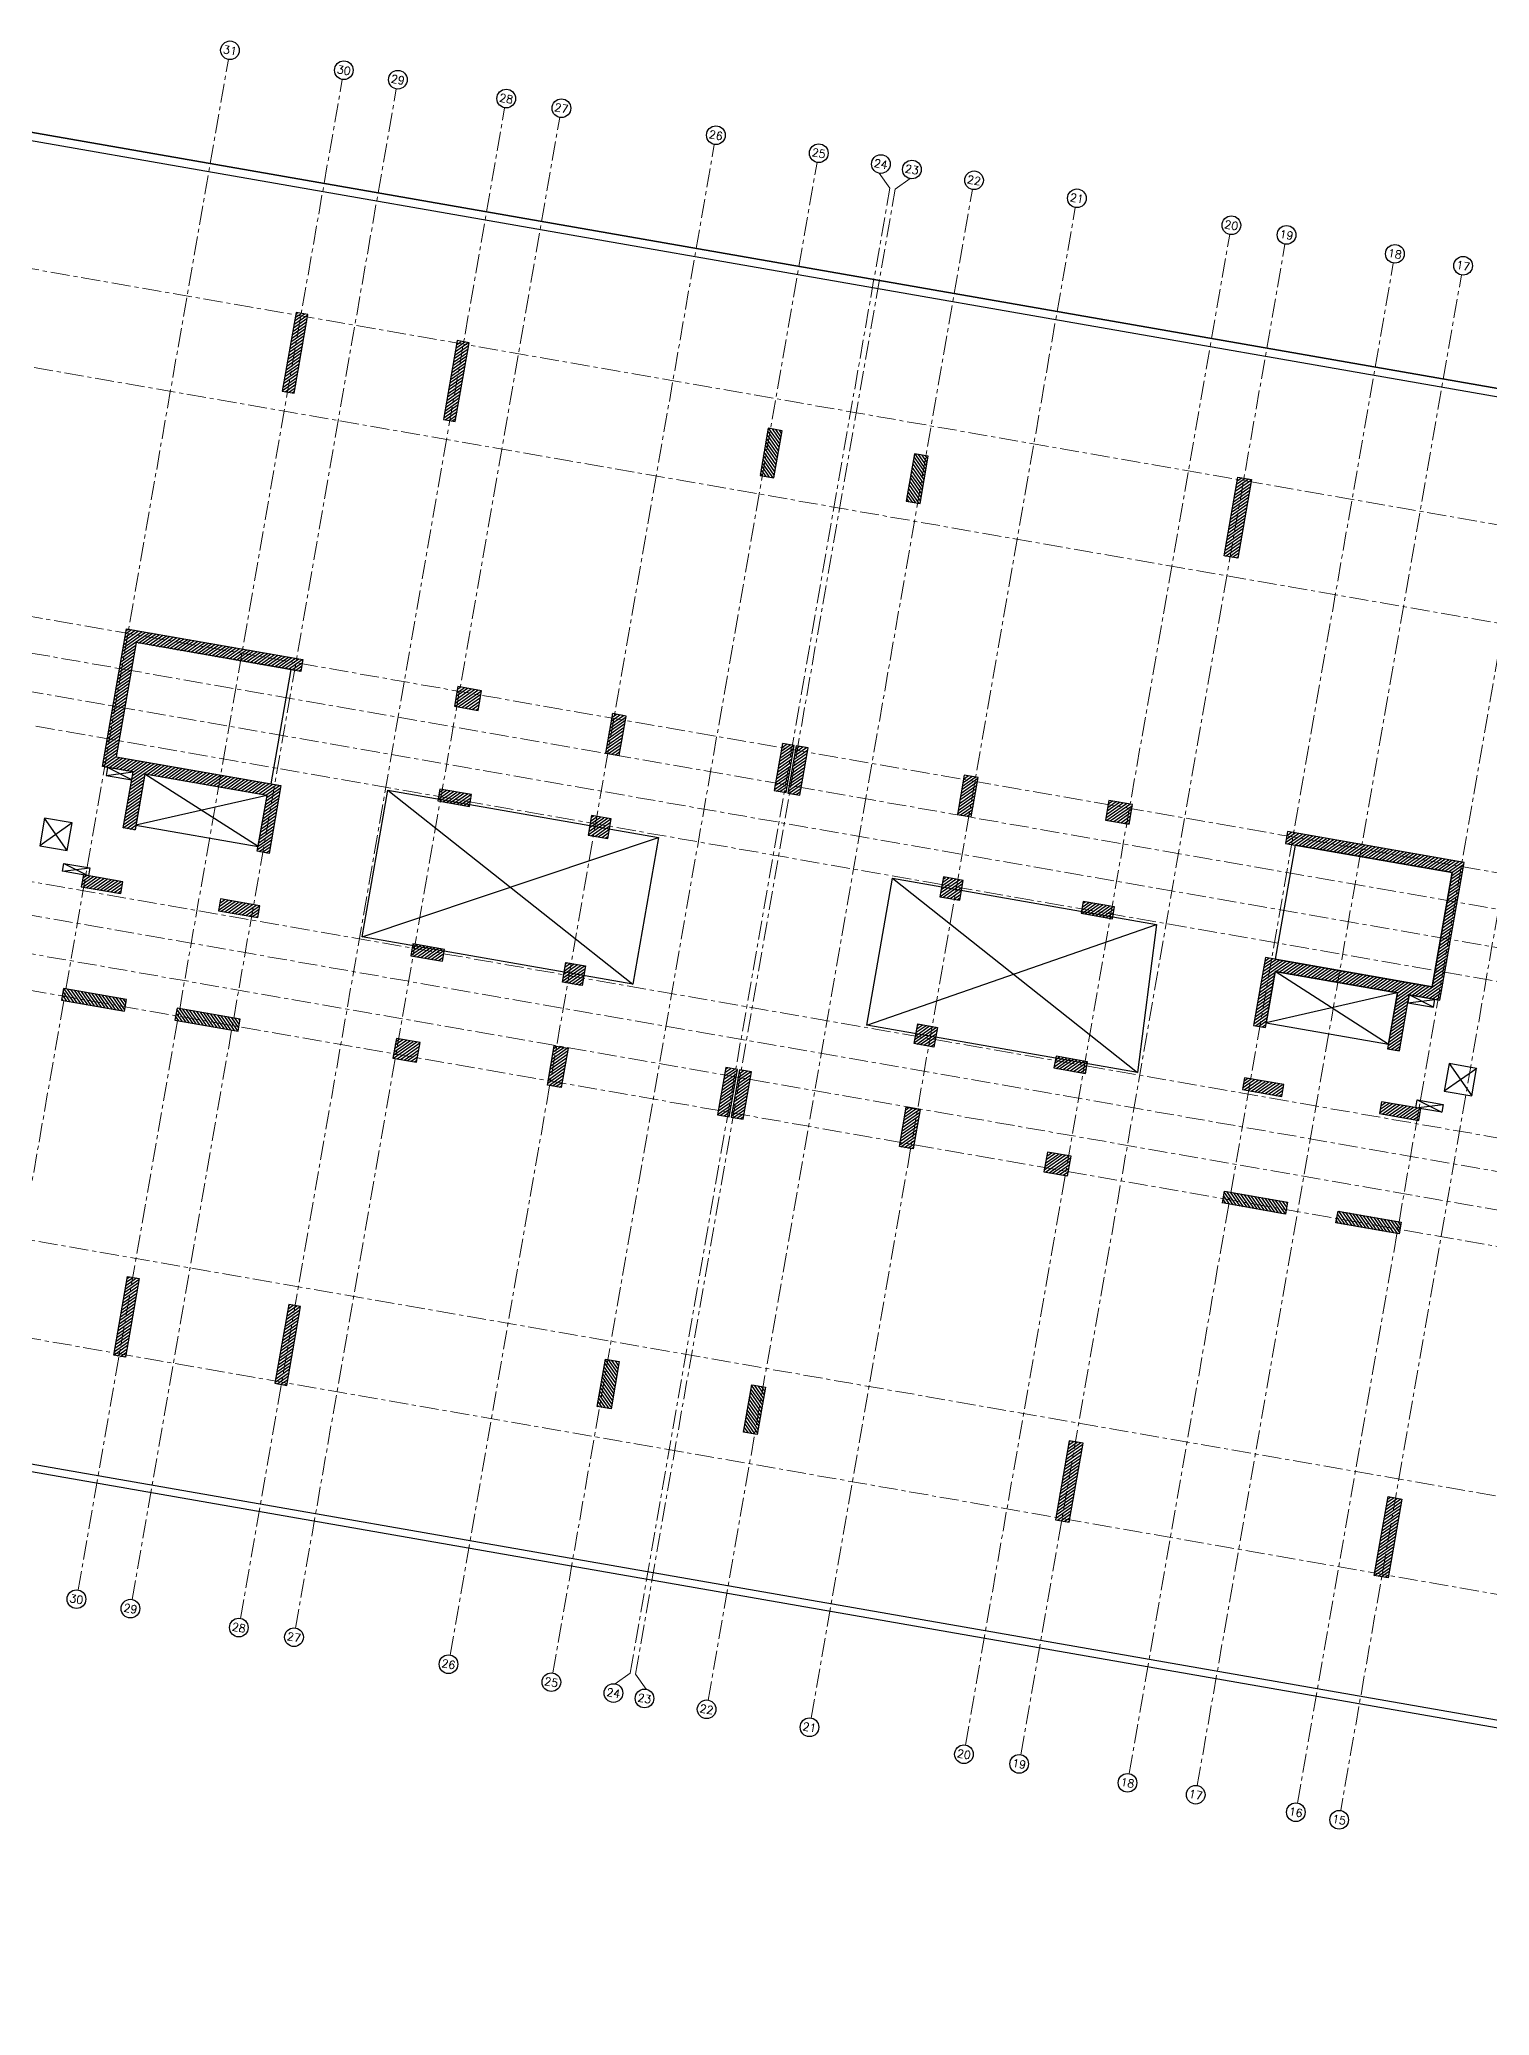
# Model space of a CAD drawing. Header units: metres. Extents: x -9 to 189, y -34 to 47.
# Drawn here: x 65.49 to 101.73, y -28.41 to 21 of the extents above; entities that cross this region are included whole.
import ezdxf
from ezdxf.enums import TextEntityAlignment as Align

# ---------------------------------------------------------------- set-up
doc = ezdxf.new("R2010")
doc.units = ezdxf.units.M
doc.header["$MEASUREMENT"] = 0
doc.linetypes.add('CENTER2', pattern=[28.575, 19.05, -3.175, 3.175, -3.175])
for name, color, linetype in [('Column', 4, 'Continuous'), ('Opening', 1, 'Continuous'), ('S-COLS-GRID', 1, 'CENTER2'), ('S-COLS-HATH', 8, 'Continuous'), ('S-GRID-CIRC', 3, 'Continuous'), ('S-GRID-CIRC-TEXT', 3, 'Continuous'), ('S-OPIN-VOID', 2, 'CENTER2'), ('ShearWall', 6, 'Continuous'), ('Slab', 5, 'Continuous'), ('Wall', 10, 'Continuous')]:
    doc.layers.add(name, color=color, linetype=linetype)
doc.styles.add('S-ROMANS', font='romans.shx', dxfattribs={"width": 0.75})
pattern_1 = [(35.085013, (-258.270723, 171.38424), (-0.035924452, 0.051143756), [])]
pattern_2 = [(35.085013, (-267.067346, 172.92187), (-0.035924452, 0.051143756), [])]
pattern_3 = [(35.085013, (901.31732, -451.085314), (-0.035924452, 0.0511437558), [])]
pattern_4 = [(35.085013, (-230.76746, 166.57674), (-0.035924452, 0.051143756), [])]
pattern_5 = [(35.085013, (-98.69116, 148.91303), (-0.035924452, 0.051143756), [])]

# ---------------------------------------------------------------- blocks, each defined once
blk = doc.blocks.new('S-GRID-CIRC')
at = {"layer": 'S-GRID-CIRC'}
blk.add_circle((0, 0), 0.35, dxfattribs=at)
at = {"layer": 'S-GRID-CIRC-TEXT', "color": 3, "style": 'S-ROMANS', "flags": 8}
blk.add_attdef('GRID-CIRC', text='', height=0.3, dxfattribs=at).set_placement((0, 0), align=Align.MIDDLE)

msp = doc.modelspace()

# ---------------------------------------------------------------- hatches: boundary and pattern name
at = {"layer": 'S-COLS-HATH', "ltscale": 20}
h = msp.add_hatch(dxfattribs=at)
h.set_pattern_fill('ANSI31', color=256, scale=0.5, angle=-9.915, style=0)
h.set_pattern_definition(pattern_3)
h.paths.add_polyline_path([(72.195, 14.123), (71.899, 14.175), (71.555, 12.204), (71.85, 12.153)])
h = msp.add_hatch(dxfattribs=at)
h.set_pattern_fill('ANSI31', color=256, scale=0.5, angle=-9.915, style=0)
h.set_pattern_definition(pattern_3)
h.paths.add_polyline_path([(76.224, 13.419), (75.928, 13.47), (75.584, 11.5), (75.879, 11.448)])
h = msp.add_hatch(dxfattribs=at)
h.set_pattern_fill('ANSI31', color=256, scale=0.5, angle=80.085, style=0)
h.set_pattern_definition([(125.085013, (181.10068, 340.089375), (-0.051143756, -0.035924452), [])])
h.paths.add_polyline_path([(83.84, 10.037), (84.047, 11.219), (83.702, 11.279), (83.495, 10.097)])
h = msp.add_hatch(dxfattribs=at)
h.set_pattern_fill('ANSI31', color=256, scale=0.5, angle=80.085, style=0)
h.set_pattern_definition([(125.085013, (184.75527, 339.45056), (-0.051143756, -0.035924452), [])])
h.paths.add_polyline_path([(87.495, 9.398), (87.701, 10.58), (87.357, 10.64), (87.15, 9.458)])
h = msp.add_hatch(dxfattribs=at)
h.set_pattern_fill('ANSI31', color=256, scale=0.5, angle=-9.915, style=0)
h.set_pattern_definition(pattern_3)
h.paths.add_polyline_path([(95.437, 10.06), (95.782, 10), (95.438, 8.03), (95.093, 8.09)])
h = msp.add_hatch(dxfattribs=at)
h.set_pattern_fill('ANSI31', color=256, scale=0.5, angle=-9.915, style=0)
h.set_pattern_definition(pattern_5)
h.paths.add_polyline_path([(71.225, 0.648), (70.93, 0.7), (71.174, 2.099), (68.12, 2.633), (67.876, 1.234), (67.58, 1.286), (67.825, 2.684), (67.057, 2.819), (67.659, 6.266), (72.072, 5.495), (72.021, 5.199), (67.904, 5.919), (67.404, 3.063), (71.521, 2.343)])
h = msp.add_hatch(dxfattribs=at)
h.set_pattern_fill('ANSI31', color=256, scale=0.5, angle=-9.915, style=0)
h.set_pattern_definition([(35.085013, (-102.359574, 246.20588), (-0.035924452, 0.051143756), [])])
h.paths.add_polyline_path([(75.858, 4.326), (76.449, 4.222), (76.535, 4.715), (75.944, 4.818)])
h = msp.add_hatch(dxfattribs=at)
h.set_pattern_fill('ANSI31', color=256, scale=0.5, angle=-9.915, style=0)
h.set_pattern_definition(pattern_2)
h.paths.add_polyline_path([(80.15, 4.083), (79.805, 4.143), (79.633, 3.158), (79.978, 3.098)])
h = msp.add_hatch(dxfattribs=at)
h.set_pattern_fill('ANSI31', color=256, scale=0.5, angle=-9.915, style=0)
h.set_pattern_definition([(35.085013, (-100.90901, 245.64778), (-0.035924452, 0.051143756), [])])
h.paths.add_polyline_path([(84.145, 2.167), (84.351, 3.349), (84.056, 3.4), (83.849, 2.218)])
h = msp.add_hatch(dxfattribs=at)
h.set_pattern_fill('ANSI31', color=256, scale=0.5, angle=-9.915, style=0)
h.set_pattern_definition([(35.085013, (-100.93856, 245.652944), (-0.035924452, 0.051143756), [])])
h.paths.add_polyline_path([(84.489, 2.106), (84.696, 3.288), (84.4, 3.34), (84.194, 2.158)])
h = msp.add_hatch(dxfattribs=at)
h.set_pattern_fill('ANSI31', color=256, scale=0.5, angle=-9.915, style=0)
h.set_pattern_definition(pattern_1)
h.paths.add_polyline_path([(88.946, 2.546), (88.602, 2.606), (88.43, 1.621), (88.774, 1.56)])
h = msp.add_hatch(dxfattribs=at)
h.set_pattern_fill('ANSI31', color=256, scale=0.5, angle=-9.915, style=0)
h.set_pattern_definition([(35.085013, (-99.382185, 245.584), (-0.035924452, 0.051143756), [])])
h.paths.add_polyline_path([(75.444, 1.962), (76.232, 1.824), (76.284, 2.119), (75.496, 2.257)])
h = msp.add_hatch(dxfattribs=at)
h.set_pattern_fill('ANSI31', color=256, scale=0.5, angle=-9.915, style=0)
h.set_pattern_definition(pattern_2)
h.paths.add_polyline_path([(79.776, 1.509), (79.284, 1.595), (79.197, 1.103), (79.69, 1.017)])
h = msp.add_hatch(dxfattribs=at)
h.set_pattern_fill('ANSI31', color=256, scale=0.5, angle=-9.915, style=0)
h.set_pattern_definition([(35.085013, (-99.38468, 245.68588), (-0.035924452, 0.051143756), [])])
h.paths.add_polyline_path([(92.131, 1.481), (92.722, 1.378), (92.808, 1.87), (92.217, 1.974)])
h = msp.add_hatch(dxfattribs=at)
h.set_pattern_fill('ANSI31', color=256, scale=0.5, angle=-9.915, style=0)
h.set_pattern_definition(pattern_5)
h.paths.add_polyline_path([(95.832, -3.653), (96.128, -3.704), (96.372, -2.306), (99.426, -2.839), (99.181, -4.238), (99.477, -4.29), (99.721, -2.891), (100.49, -3.025), (101.092, 0.422), (96.679, 1.194), (96.628, 0.898), (100.794, 0.17), (100.295, -2.687), (96.128, -1.958)])
h = msp.add_hatch(dxfattribs=at)
h.set_pattern_fill('ANSI31', color=256, scale=0.5, angle=-9.915, style=0)
h.set_pattern_definition(pattern_4)
h.paths.add_polyline_path([(67.568, -0.062), (67.516, -0.358), (66.531, -0.186), (66.583, 0.11)])
h = msp.add_hatch(dxfattribs=at)
h.set_pattern_fill('ANSI31', color=256, scale=0.5, angle=-9.915, style=0)
h.set_pattern_definition(pattern_1)
h.paths.add_polyline_path([(88.573, -0.029), (88.08, 0.058), (87.994, -0.435), (88.487, -0.521)])
h = msp.add_hatch(dxfattribs=at)
h.set_pattern_fill('ANSI31', color=256, scale=0.5, angle=-9.915, style=0)
h.set_pattern_definition([(35.085013, (-152.67716, 255.28552), (-0.035924452, 0.051143756), [])])
h.paths.add_polyline_path([(69.959, -0.785), (70.944, -0.957), (70.996, -0.662), (70.011, -0.489)])
h = msp.add_hatch(dxfattribs=at)
h.set_pattern_fill('ANSI31', color=256, scale=0.5, angle=-9.915, style=0)
h.set_pattern_definition([(35.085013, (-102.398265, 246.111205), (-0.035924452, 0.051143756), [])])
h.paths.add_polyline_path([(91.519, -0.848), (92.307, -0.986), (92.358, -0.69), (91.57, -0.553)])
h = msp.add_hatch(dxfattribs=at)
h.set_pattern_fill('ANSI31', color=256, scale=0.5, angle=-9.915, style=0)
h.set_pattern_definition([(35.085013, (-99.36498, 245.682426), (-0.035924452, 0.051143756), [])])
h.paths.add_polyline_path([(74.768, -1.91), (75.556, -2.047), (75.607, -1.752), (74.819, -1.614)])
h = msp.add_hatch(dxfattribs=at)
h.set_pattern_fill('ANSI31', color=256, scale=0.5, angle=-9.915, style=0)
h.set_pattern_definition(pattern_2)
h.paths.add_polyline_path([(79.048, -2.658), (78.555, -2.572), (78.641, -2.079), (79.134, -2.165)])
h = msp.add_hatch(dxfattribs=at)
h.set_pattern_fill('ANSI31', color=256, scale=0.5, angle=80.085, style=0)
h.set_pattern_definition([(125.085013, (-216.614724, 164.559666), (-0.051143756, -0.035924452), [])])
h.paths.add_polyline_path([(66.087, -2.727), (66.036, -3.023), (67.612, -3.298), (67.663, -3.003), (66.087, -2.727), (66.087, -2.727)])
h = msp.add_hatch(dxfattribs=at)
h.set_pattern_fill('ANSI31', color=256, scale=0.5, angle=80.085, style=0)
h.set_pattern_definition([(125.085013, (-235.70387, 66.380186), (-0.051143756, -0.035924452), [])])
h.paths.add_polyline_path([(70.5, -3.499), (70.449, -3.794), (68.872, -3.519), (68.924, -3.223)])
h = msp.add_hatch(dxfattribs=at)
h.set_pattern_fill('ANSI31', color=256, scale=0.5, angle=-9.915, style=0)
h.set_pattern_definition(pattern_1)
h.paths.add_polyline_path([(87.844, -4.195), (87.352, -4.109), (87.438, -3.617), (87.93, -3.703)])
h = msp.add_hatch(dxfattribs=at)
h.set_pattern_fill('ANSI31', color=256, scale=0.5, angle=-9.915, style=0)
h.set_pattern_definition([(35.085013, (-102.37679, 246.107376), (-0.035924452, 0.051143756), [])])
h.paths.add_polyline_path([(74.32, -4.471), (74.911, -4.574), (74.997, -4.082), (74.406, -3.978)])
h = msp.add_hatch(dxfattribs=at)
h.set_pattern_fill('ANSI31', color=256, scale=0.5, angle=-9.915, style=0)
h.set_pattern_definition(pattern_2)
h.paths.add_polyline_path([(78.526, -5.206), (78.181, -5.146), (78.354, -4.161), (78.698, -4.221)])
h = msp.add_hatch(dxfattribs=at)
h.set_pattern_fill('ANSI31', color=256, scale=0.5, angle=-9.915, style=0)
h.set_pattern_definition([(35.085013, (-102.38106, 246.20963), (-0.035924452, 0.051143756), [])])
h.paths.add_polyline_path([(90.842, -4.719), (91.63, -4.857), (91.682, -4.562), (90.894, -4.424)])
h = msp.add_hatch(dxfattribs=at)
h.set_pattern_fill('ANSI31', color=256, scale=0.5, angle=-9.915, style=0)
h.set_pattern_definition([(35.085013, (-100.82292, 246.1403), (-0.035924452, 0.051143756), [])])
h.paths.add_polyline_path([(82.727, -5.94), (82.934, -4.758), (82.639, -4.707), (82.432, -5.889)])
h = msp.add_hatch(dxfattribs=at)
h.set_pattern_fill('ANSI31', color=256, scale=0.5, angle=-9.915, style=0)
h.set_pattern_definition([(35.085013, (-100.852467, 246.145467), (-0.035924452, 0.051143756), [])])
h.paths.add_polyline_path([(83.072, -6.001), (83.279, -4.819), (82.983, -4.767), (82.777, -5.949)])
h = msp.add_hatch(dxfattribs=at)
h.set_pattern_fill('ANSI31', color=256, scale=0.5, angle=-9.915, style=0)
h.set_pattern_definition([(35.085013, (-127.28221, 250.846543), (-0.035924452, 0.051143756), [])])
h.paths.add_polyline_path([(95.551, -5.258), (96.536, -5.431), (96.588, -5.135), (95.603, -4.963)])
h = msp.add_hatch(dxfattribs=at)
h.set_pattern_fill('ANSI31', color=256, scale=0.5, angle=-9.915, style=0)
h.set_pattern_definition(pattern_1)
h.paths.add_polyline_path([(87.323, -6.744), (86.978, -6.683), (87.15, -5.698), (87.495, -5.759)])
h = msp.add_hatch(dxfattribs=at)
h.set_pattern_fill('ANSI31', color=256, scale=0.5, angle=-9.915, style=0)
h.set_pattern_definition(pattern_4)
h.paths.add_polyline_path([(100.016, -5.734), (99.964, -6.03), (98.979, -5.858), (99.031, -5.562)])
h = msp.add_hatch(dxfattribs=at)
h.set_pattern_fill('ANSI31', color=256, scale=0.5, angle=-9.915, style=0)
h.set_pattern_definition([(35.085013, (-99.4019, 245.58737), (-0.035924452, 0.051143756), [])])
h.paths.add_polyline_path([(90.593, -7.315), (91.184, -7.419), (91.27, -6.926), (90.679, -6.823)])
h = msp.add_hatch(dxfattribs=at)
h.set_pattern_fill('ANSI31', color=256, scale=0.5, angle=80.085, style=0)
h.set_pattern_definition([(125.085013, (-236.079345, 66.44582), (-0.051143756, -0.035924452), [])])
h.paths.add_polyline_path([(95.107, -7.8), (95.056, -8.095), (96.632, -8.371), (96.683, -8.075)])
h = msp.add_hatch(dxfattribs=at)
h.set_pattern_fill('ANSI31', color=256, scale=0.5, angle=80.085, style=0)
h.set_pattern_definition([(125.085013, (-216.61472, 164.559666), (-0.051143756, -0.035924452), [])])
h.paths.add_polyline_path([(99.52, -8.571), (99.469, -8.867), (97.892, -8.591), (97.944, -8.296), (99.52, -8.571), (99.52, -8.571)])
h = msp.add_hatch(dxfattribs=at)
h.set_pattern_fill('ANSI31', color=256, scale=0.5, angle=-9.915, style=0)
h.set_pattern_definition(pattern_3)
h.paths.add_polyline_path([(67.637, -11.952), (67.341, -11.9), (67.686, -9.93), (67.981, -9.982)])
h = msp.add_hatch(dxfattribs=at)
h.set_pattern_fill('ANSI31', color=256, scale=0.5, angle=-9.915, style=0)
h.set_pattern_definition(pattern_3)
h.paths.add_polyline_path([(72.01, -10.686), (71.715, -10.634), (71.37, -12.604), (71.666, -12.656)])
h = msp.add_hatch(dxfattribs=at)
h.set_pattern_fill('ANSI31', color=256, scale=0.5, angle=80.085, style=0)
h.set_pattern_definition([(125.085013, (180.92219, 339.068416), (-0.051143756, -0.035924452), [])])
h.paths.add_polyline_path([(79.977, -12.062), (79.771, -13.244), (79.426, -13.184), (79.633, -12.002)])
h = msp.add_hatch(dxfattribs=at)
h.set_pattern_fill('ANSI31', color=256, scale=0.5, angle=80.085, style=0)
h.set_pattern_definition([(125.085013, (184.57678, 338.429603), (-0.051143756, -0.035924452), [])])
h.paths.add_polyline_path([(83.632, -12.701), (83.425, -13.883), (83.08, -13.823), (83.287, -12.641)])
h = msp.add_hatch(dxfattribs=at)
h.set_pattern_fill('ANSI31', color=256, scale=0.5, angle=-9.915, style=0)
h.set_pattern_definition(pattern_3)
h.paths.add_polyline_path([(90.88, -16.015), (91.224, -16.075), (91.569, -14.105), (91.224, -14.044)])
h = msp.add_hatch(dxfattribs=at)
h.set_pattern_fill('ANSI31', color=256, scale=0.5, angle=-9.915, style=0)
h.set_pattern_definition(pattern_3)
h.paths.add_polyline_path([(99.193, -17.468), (98.849, -17.408), (99.193, -15.437), (99.538, -15.498)])

# ---------------------------------------------------------------- linework, layer by layer
at = {"layer": 'Column', "linetype": 'Continuous'}
for points in [[(83.84, 10.037), (84.047, 11.219), (83.702, 11.279), (83.495, 10.097)], [(87.495, 9.398), (87.701, 10.58), (87.357, 10.64), (87.15, 9.458)], [(75.858, 4.326), (76.449, 4.222), (76.535, 4.715), (75.944, 4.818)], [(80.15, 4.083), (79.805, 4.143), (79.633, 3.158), (79.978, 3.098)], [(84.145, 2.167), (84.351, 3.349), (84.056, 3.4), (83.849, 2.218)], [(84.489, 2.106), (84.696, 3.288), (84.4, 3.34), (84.194, 2.158)], [(88.946, 2.546), (88.602, 2.606), (88.43, 1.621), (88.774, 1.56)], [(75.444, 1.962), (76.232, 1.824), (76.284, 2.119), (75.496, 2.257)], [(79.776, 1.509), (79.284, 1.595), (79.197, 1.103), (79.69, 1.017)], [(92.131, 1.481), (92.722, 1.378), (92.808, 1.87), (92.217, 1.974)], [(66.583, 0.11), (66.531, -0.186), (67.516, -0.358), (67.568, -0.062)], [(88.573, -0.029), (88.08, 0.058), (87.994, -0.435), (88.487, -0.521)], [(69.959, -0.785), (70.944, -0.957), (70.996, -0.662), (70.011, -0.489)], [(91.519, -0.848), (92.307, -0.986), (92.358, -0.69), (91.57, -0.553)], [(74.768, -1.91), (75.556, -2.047), (75.607, -1.752), (74.819, -1.614)], [(79.048, -2.658), (78.555, -2.572), (78.641, -2.079), (79.134, -2.165)], [(87.844, -4.195), (87.352, -4.109), (87.438, -3.617), (87.93, -3.703)], [(74.32, -4.471), (74.911, -4.574), (74.997, -4.082), (74.406, -3.978)], [(78.526, -5.206), (78.181, -5.146), (78.354, -4.161), (78.698, -4.221)], [(90.842, -4.719), (91.63, -4.857), (91.682, -4.562), (90.894, -4.424)], [(82.727, -5.94), (82.934, -4.758), (82.639, -4.707), (82.432, -5.889)], [(83.072, -6.001), (83.279, -4.819), (82.983, -4.767), (82.777, -5.949)], [(95.551, -5.258), (96.536, -5.431), (96.588, -5.135), (95.603, -4.963)], [(87.323, -6.744), (86.978, -6.683), (87.15, -5.698), (87.495, -5.759)], [(99.031, -5.562), (98.979, -5.858), (99.964, -6.03), (100.016, -5.734)], [(90.593, -7.315), (91.184, -7.419), (91.27, -6.926), (90.679, -6.823)], [(79.977, -12.062), (79.771, -13.244), (79.426, -13.184), (79.633, -12.002)], [(83.632, -12.701), (83.425, -13.883), (83.08, -13.823), (83.287, -12.641)]]:
    msp.add_lwpolyline(points, close=True, dxfattribs=at)
at = {"layer": 'Opening'}
for points in [[(71.273, 2.386), (71.773, 5.246), (67.904, 5.919), (67.404, 3.063)], [(67.15, 2.599), (67.79, 2.487), (67.825, 2.684), (67.185, 2.796)], [(67.897, 1.352), (70.95, 0.818), (71.174, 2.099), (68.12, 2.633)], [(74.19, 2.232), (80.958, 1.049), (80.315, -2.626), (73.548, -1.443)], [(65.49, 0.839), (66.18, 0.718), (66.301, 1.408), (65.611, 1.528)], [(96.872, 0.856), (96.373, -2.001), (100.295, -2.687), (100.794, 0.17)], [(66.095, 0.398), (66.746, 0.284), (66.711, 0.087), (66.061, 0.201)], [(86.809, 0.026), (93.409, -1.128), (92.934, -4.831), (86.167, -3.648)], [(96.148, -3.586), (99.202, -4.12), (99.426, -2.839), (96.372, -2.306)], [(99.721, -2.891), (99.687, -3.088), (100.327, -3.2), (100.362, -3.003)], [(100.598, -5.298), (101.288, -5.419), (101.408, -4.731), (100.718, -4.61)], [(99.923, -5.515), (100.573, -5.629), (100.538, -5.826), (99.888, -5.712)]]:
    msp.add_lwpolyline(points, close=True, dxfattribs=at)
at = {"layer": 'S-COLS-GRID', "lineweight": 0, "ltscale": 0.025}
for p, q in [((151.876, 0.134), (35.809, 20.422)), ((63.603, -17.276), (70.206, 20.501)), ((66.45, -17.773), (73.053, 20.003)), ((67.8, -18.009), (74.403, 19.767)), ((70.508, -18.483), (77.112, 19.294)), ((71.888, -18.724), (78.491, 19.053)), ((75.749, -19.399), (82.352, 18.378)), ((151.46, -2.25), (35.392, 18.038)), ((78.32, -19.848), (84.923, 17.928)), ((86.739, 17.281), (86.475, 17.657)), ((86.877, 17.259), (87.251, 17.522)), ((80.248, -19.856), (86.739, 17.281)), ((80.385, -19.881), (86.877, 17.259)), ((82.201, -20.527), (88.804, 17.25)), ((84.772, -20.976), (91.375, 16.801)), ((88.634, -21.651), (95.237, 16.126)), ((90.013, -21.892), (96.616, 15.885)), ((92.722, -22.366), (99.325, 15.411)), ((94.426, -22.664), (101.029, 15.113)), ((96.928, -23.101), (103.531, 14.676)), ((104.615, 14.486), (98.011, -23.29)), ((149.669, -8.18), (34.314, 11.983)), ((149.853, -9.126), (34.172, 11.095)), ((149.69, -10.062), (34.003, 10.16)), ((149.207, -10.82), (33.862, 9.342)), ((148.698, -14.64), (33.183, 5.552)), ((148.895, -15.517), (33.066, 4.73)), ((148.731, -16.452), (32.886, 3.797)), ((148.237, -17.28), (32.733, 2.91)), ((147.756, -23.439), (31.689, -3.151)), ((147.339, -25.823), (31.272, -5.534)), ((80.248, -19.856), (79.872, -20.12)), ((80.385, -19.88), (80.649, -20.255))]:
    msp.add_line(p, q, dxfattribs=at)
at = {"layer": 'S-OPIN-VOID'}
for p, q in [((67.15, 2.599), (67.825, 2.684)), ((67.79, 2.487), (67.185, 2.796)), ((70.948, 0.819), (68.118, 2.633)), ((71.172, 2.099), (67.895, 1.352)), ((74.19, 2.232), (80.315, -2.626)), ((66.18, 0.718), (65.611, 1.528)), ((66.301, 1.408), (65.49, 0.839)), ((73.548, -1.443), (80.958, 1.049)), ((66.061, 0.201), (66.746, 0.284)), ((66.095, 0.398), (66.711, 0.087)), ((86.809, 0.026), (92.934, -4.831)), ((86.167, -3.648), (93.409, -1.128)), ((99.198, -4.119), (96.369, -2.305)), ((99.422, -2.839), (96.145, -3.586)), ((100.327, -3.2), (99.721, -2.891)), ((99.687, -3.088), (100.362, -3.003)), ((101.41, -4.729), (100.598, -5.298)), ((100.719, -4.608), (101.288, -5.419)), ((99.888, -5.712), (100.573, -5.629)), ((99.923, -5.515), (100.538, -5.826))]:
    msp.add_line(p, q, dxfattribs=at)
at = {"layer": 'ShearWall'}
for points in [[(72.195, 14.123), (71.899, 14.175), (71.555, 12.204), (71.85, 12.153)], [(76.224, 13.419), (75.928, 13.47), (75.584, 11.5), (75.879, 11.448)], [(95.437, 10.06), (95.782, 10), (95.438, 8.03), (95.093, 8.09)], [(66.087, -2.727), (66.036, -3.023), (67.612, -3.298), (67.663, -3.003), (66.087, -2.727), (66.087, -2.727)], [(68.924, -3.223), (68.872, -3.519), (70.449, -3.794), (70.5, -3.499)], [(96.683, -8.075), (96.632, -8.371), (95.056, -8.095), (95.107, -7.8)], [(99.52, -8.571), (99.469, -8.867), (97.892, -8.591), (97.944, -8.296), (99.52, -8.571), (99.52, -8.571)], [(67.637, -11.952), (67.341, -11.9), (67.686, -9.93), (67.981, -9.982)], [(72.01, -10.686), (71.715, -10.634), (71.37, -12.604), (71.666, -12.656)], [(90.88, -16.015), (91.224, -16.075), (91.569, -14.105), (91.224, -14.044)], [(99.193, -17.468), (98.849, -17.408), (99.193, -15.437), (99.538, -15.498)]]:
    msp.add_lwpolyline(points, close=True, dxfattribs=at)
for points in [[(71.225, 0.648), (70.93, 0.7), (71.174, 2.099), (68.12, 2.633), (67.876, 1.234), (67.58, 1.286), (67.825, 2.684), (67.057, 2.819), (67.659, 6.266), (72.072, 5.495), (72.021, 5.199), (67.904, 5.919), (67.404, 3.063), (71.521, 2.343), (71.225, 0.648)], [(95.832, -3.653), (96.128, -3.704), (96.372, -2.306), (99.426, -2.839), (99.181, -4.238), (99.477, -4.29), (99.721, -2.891), (100.49, -3.025), (101.092, 0.422), (96.679, 1.194), (96.628, 0.898), (100.794, 0.17), (100.295, -2.687), (96.128, -1.958), (95.832, -3.653)]]:
    msp.add_lwpolyline(points, dxfattribs=at)
at = {"layer": 'Slab'}
msp.add_lwpolyline([(51.087, -12.348), (51.56, -9.639), (51.462, -9.622), (51.983, -6.641), (52.584, -6.746), (53.268, -2.831), (52.667, -2.726), (54.983, 10.523), (55.584, 10.418), (56.268, 14.332), (55.667, 14.437), (56.188, 17.418), (56.287, 17.401), (56.77, 20.166), (148.718, 4.093), (143.973, -23.052), (143.036, -28.414), (51.214, -12.363)], close=True, dxfattribs=at)
at = {"layer": 'Wall', "elevation": 0}
msp.add_lwpolyline([(148.487, 3.931), (147.573, -1.297), (147.77, -1.331), (148.718, 4.093), (56.77, 20.166), (56.735, 19.969)], close=True, dxfattribs=at)
at = {"layer": 'Wall'}
msp.add_lwpolyline([(143.973, -23.052), (143.036, -28.414), (51.214, -12.363), (51.087, -12.348), (51.121, -12.151), (51.249, -12.166), (142.873, -28.182), (143.776, -23.017)], close=True, dxfattribs=at)

# ---------------------------------------------------------------- block references
at = {"layer": 'S-GRID-CIRC', "extrusion": (4.60555e-06, 2.5355e-07, 1)}
ref = msp.add_blockref('S-GRID-CIRC', (70.247, 20.731, 0), dxfattribs=dict(at, xscale=0.6670000000000025, yscale=0.6670000000000025, zscale=0.6670000000000025, rotation=350.0850132742568))
ref.add_attrib('GRID-CIRC', '31', dxfattribs={"layer": 'S-GRID-CIRC-TEXT', "color": 3, "extrusion": (4.60555e-06, 2.5355e-07, 1), "height": 0.2001, "rotation": 350.085, "style": 'S-ROMANS'}).set_placement((70.247, 20.731, 0), align=Align.MIDDLE)
ref = msp.add_blockref('S-GRID-CIRC', (73.093, 20.233, 0), dxfattribs=dict(at, xscale=0.6670000000000025, yscale=0.6670000000000025, zscale=0.6670000000000025, rotation=350.0850132742568))
ref.add_attrib('GRID-CIRC', '30', dxfattribs={"layer": 'S-GRID-CIRC-TEXT', "color": 3, "extrusion": (4.60555e-06, 2.5355e-07, 1), "height": 0.2001, "rotation": 350.085, "style": 'S-ROMANS'}).set_placement((73.093, 20.233, 0), align=Align.MIDDLE)
ref = msp.add_blockref('S-GRID-CIRC', (74.443, 19.997, 0), dxfattribs=dict(at, xscale=0.6670000000000025, yscale=0.6670000000000025, zscale=0.6670000000000025, rotation=350.0850132742568))
ref.add_attrib('GRID-CIRC', '29', dxfattribs={"layer": 'S-GRID-CIRC-TEXT', "color": 3, "extrusion": (4.60555e-06, 2.5355e-07, 1), "height": 0.2001, "rotation": 350.085, "style": 'S-ROMANS'}).set_placement((74.443, 19.997, 0), align=Align.MIDDLE)
ref = msp.add_blockref('S-GRID-CIRC', (77.152, 19.524, 0), dxfattribs=dict(at, xscale=0.6670000000000025, yscale=0.6670000000000025, zscale=0.6670000000000025, rotation=350.0850132742568))
ref.add_attrib('GRID-CIRC', '28', dxfattribs={"layer": 'S-GRID-CIRC-TEXT', "color": 3, "extrusion": (4.60555e-06, 2.5355e-07, 1), "height": 0.2001, "rotation": 350.085, "style": 'S-ROMANS'}).set_placement((77.152, 19.524, 0), align=Align.MIDDLE)
ref = msp.add_blockref('S-GRID-CIRC', (78.531, 19.283, 0), dxfattribs=dict(at, xscale=0.6670000000000025, yscale=0.6670000000000025, zscale=0.6670000000000025, rotation=350.0850132742568))
ref.add_attrib('GRID-CIRC', '27', dxfattribs={"layer": 'S-GRID-CIRC-TEXT', "color": 3, "extrusion": (4.60555e-06, 2.5355e-07, 1), "height": 0.2001, "rotation": 350.085, "style": 'S-ROMANS'}).set_placement((78.531, 19.283, 0), align=Align.MIDDLE)
ref = msp.add_blockref('S-GRID-CIRC', (82.393, 18.608, 0), dxfattribs=dict(at, xscale=0.6670000000000025, yscale=0.6670000000000025, zscale=0.6670000000000025, rotation=350.0850132742568))
ref.add_attrib('GRID-CIRC', '26', dxfattribs={"layer": 'S-GRID-CIRC-TEXT', "color": 3, "extrusion": (4.60555e-06, 2.5355e-07, 1), "height": 0.2001, "rotation": 350.085, "style": 'S-ROMANS'}).set_placement((82.393, 18.608, 0), align=Align.MIDDLE)
ref = msp.add_blockref('S-GRID-CIRC', (84.964, 18.158, 0), dxfattribs=dict(at, xscale=0.6670000000000025, yscale=0.6670000000000025, zscale=0.6670000000000025, rotation=350.0850132742568))
ref.add_attrib('GRID-CIRC', '25', dxfattribs={"layer": 'S-GRID-CIRC-TEXT', "color": 3, "extrusion": (4.60555e-06, 2.5355e-07, 1), "height": 0.2001, "rotation": 350.085, "style": 'S-ROMANS'}).set_placement((84.964, 18.158, 0), align=Align.MIDDLE)
ref = msp.add_blockref('S-GRID-CIRC', (86.516, 17.887, 0), dxfattribs=dict(at, xscale=0.6670000000000025, yscale=0.6670000000000025, zscale=0.6670000000000025, rotation=350.0850132742568))
ref.add_attrib('GRID-CIRC', '24', dxfattribs={"layer": 'S-GRID-CIRC-TEXT', "color": 3, "extrusion": (4.60555e-06, 2.5355e-07, 1), "height": 0.2001, "rotation": 350.085, "style": 'S-ROMANS'}).set_placement((86.516, 17.887, 0), align=Align.MIDDLE)
ref = msp.add_blockref('S-GRID-CIRC', (87.292, 17.751, 0), dxfattribs=dict(at, xscale=0.6670000000000025, yscale=0.6670000000000025, zscale=0.6670000000000025, rotation=350.0850132742568))
ref.add_attrib('GRID-CIRC', '23', dxfattribs={"layer": 'S-GRID-CIRC-TEXT', "color": 3, "extrusion": (4.60555e-06, 2.5355e-07, 1), "height": 0.2001, "rotation": 350.085, "style": 'S-ROMANS'}).set_placement((87.292, 17.751, 0), align=Align.MIDDLE)
ref = msp.add_blockref('S-GRID-CIRC', (88.845, 17.48, 0), dxfattribs=dict(at, xscale=0.6670000000000025, yscale=0.6670000000000025, zscale=0.6670000000000025, rotation=350.0850132742568))
ref.add_attrib('GRID-CIRC', '22', dxfattribs={"layer": 'S-GRID-CIRC-TEXT', "color": 3, "extrusion": (4.60555e-06, 2.5355e-07, 1), "height": 0.2001, "rotation": 350.085, "style": 'S-ROMANS'}).set_placement((88.845, 17.48, 0), align=Align.MIDDLE)
ref = msp.add_blockref('S-GRID-CIRC', (91.416, 17.031, 0), dxfattribs=dict(at, xscale=0.6670000000000025, yscale=0.6670000000000025, zscale=0.6670000000000025, rotation=350.0850132742568))
ref.add_attrib('GRID-CIRC', '21', dxfattribs={"layer": 'S-GRID-CIRC-TEXT', "color": 3, "extrusion": (4.60555e-06, 2.5355e-07, 1), "height": 0.2001, "rotation": 350.085, "style": 'S-ROMANS'}).set_placement((91.416, 17.031, 0), align=Align.MIDDLE)
ref = msp.add_blockref('S-GRID-CIRC', (95.277, 16.356, 0), dxfattribs=dict(at, xscale=0.6670000000000025, yscale=0.6670000000000025, zscale=0.6670000000000025, rotation=350.0850132742568))
ref.add_attrib('GRID-CIRC', '20', dxfattribs={"layer": 'S-GRID-CIRC-TEXT', "color": 3, "extrusion": (4.60555e-06, 2.5355e-07, 1), "height": 0.2001, "rotation": 350.085, "style": 'S-ROMANS'}).set_placement((95.277, 16.356, 0), align=Align.MIDDLE)
ref = msp.add_blockref('S-GRID-CIRC', (96.656, 16.115, 0), dxfattribs=dict(at, xscale=0.6670000000000025, yscale=0.6670000000000025, zscale=0.6670000000000025, rotation=350.0850132742568))
ref.add_attrib('GRID-CIRC', '19', dxfattribs={"layer": 'S-GRID-CIRC-TEXT', "color": 3, "extrusion": (4.60555e-06, 2.5355e-07, 1), "height": 0.2001, "rotation": 350.085, "style": 'S-ROMANS'}).set_placement((96.656, 16.115, 0), align=Align.MIDDLE)
ref = msp.add_blockref('S-GRID-CIRC', (99.365, 15.641, 0), dxfattribs=dict(at, xscale=0.6670000000000025, yscale=0.6670000000000025, zscale=0.6670000000000025, rotation=350.0850132742568))
ref.add_attrib('GRID-CIRC', '18', dxfattribs={"layer": 'S-GRID-CIRC-TEXT', "color": 3, "extrusion": (4.60555e-06, 2.5355e-07, 1), "height": 0.2001, "rotation": 350.085, "style": 'S-ROMANS'}).set_placement((99.365, 15.641, 0), align=Align.MIDDLE)
ref = msp.add_blockref('S-GRID-CIRC', (101.069, 15.343, 0), dxfattribs=dict(at, xscale=0.6670000000000025, yscale=0.6670000000000025, zscale=0.6670000000000025, rotation=350.0850132742568))
ref.add_attrib('GRID-CIRC', '17', dxfattribs={"layer": 'S-GRID-CIRC-TEXT', "color": 3, "extrusion": (4.60555e-06, 2.5355e-07, 1), "height": 0.2001, "rotation": 350.085, "style": 'S-ROMANS'}).set_placement((101.069, 15.343, 0), align=Align.MIDDLE)
ref = msp.add_blockref('S-GRID-CIRC', (66.41, -18.003, 0), dxfattribs=dict(at, xscale=0.6670000000000025, yscale=0.6670000000000025, zscale=0.6670000000000025, rotation=350.0850132742568))
ref.add_attrib('GRID-CIRC', '30', dxfattribs={"layer": 'S-GRID-CIRC-TEXT', "color": 3, "extrusion": (4.60555e-06, 2.5355e-07, 1), "height": 0.2001, "rotation": 350.085, "style": 'S-ROMANS'}).set_placement((66.41, -18.003, 0), align=Align.MIDDLE)
ref = msp.add_blockref('S-GRID-CIRC', (67.759, -18.239, 0), dxfattribs=dict(at, xscale=0.6670000000000025, yscale=0.6670000000000025, zscale=0.6670000000000025, rotation=350.0850132742568))
ref.add_attrib('GRID-CIRC', '29', dxfattribs={"layer": 'S-GRID-CIRC-TEXT', "color": 3, "extrusion": (4.60555e-06, 2.5355e-07, 1), "height": 0.2001, "rotation": 350.085, "style": 'S-ROMANS'}).set_placement((67.759, -18.239, 0), align=Align.MIDDLE)
ref = msp.add_blockref('S-GRID-CIRC', (70.468, -18.713, 0), dxfattribs=dict(at, xscale=0.6670000000000025, yscale=0.6670000000000025, zscale=0.6670000000000025, rotation=350.0850132742568))
ref.add_attrib('GRID-CIRC', '28', dxfattribs={"layer": 'S-GRID-CIRC-TEXT', "color": 3, "extrusion": (4.60555e-06, 2.5355e-07, 1), "height": 0.2001, "rotation": 350.085, "style": 'S-ROMANS'}).set_placement((70.468, -18.713, 0), align=Align.MIDDLE)
ref = msp.add_blockref('S-GRID-CIRC', (71.847, -18.954, 0), dxfattribs=dict(at, xscale=0.6670000000000025, yscale=0.6670000000000025, zscale=0.6670000000000025, rotation=350.0850132742568))
ref.add_attrib('GRID-CIRC', '27', dxfattribs={"layer": 'S-GRID-CIRC-TEXT', "color": 3, "extrusion": (4.60555e-06, 2.5355e-07, 1), "height": 0.2001, "rotation": 350.085, "style": 'S-ROMANS'}).set_placement((71.847, -18.954, 0), align=Align.MIDDLE)
ref = msp.add_blockref('S-GRID-CIRC', (75.709, -19.629, 0), dxfattribs=dict(at, xscale=0.6670000000000025, yscale=0.6670000000000025, zscale=0.6670000000000025, rotation=350.0850132742568))
ref.add_attrib('GRID-CIRC', '26', dxfattribs={"layer": 'S-GRID-CIRC-TEXT', "color": 3, "extrusion": (4.60555e-06, 2.5355e-07, 1), "height": 0.2001, "rotation": 350.085, "style": 'S-ROMANS'}).set_placement((75.709, -19.629, 0), align=Align.MIDDLE)
ref = msp.add_blockref('S-GRID-CIRC', (78.28, -20.078, 0), dxfattribs=dict(at, xscale=0.6670000000000025, yscale=0.6670000000000025, zscale=0.6670000000000025, rotation=350.0850132742568))
ref.add_attrib('GRID-CIRC', '25', dxfattribs={"layer": 'S-GRID-CIRC-TEXT', "color": 3, "extrusion": (4.60555e-06, 2.5355e-07, 1), "height": 0.2001, "rotation": 350.085, "style": 'S-ROMANS'}).set_placement((78.28, -20.078, 0), align=Align.MIDDLE)
ref = msp.add_blockref('S-GRID-CIRC', (79.832, -20.35, 0), dxfattribs=dict(at, xscale=0.6670000000000025, yscale=0.6670000000000025, zscale=0.6670000000000025, rotation=350.0850132742568))
ref.add_attrib('GRID-CIRC', '24', dxfattribs={"layer": 'S-GRID-CIRC-TEXT', "color": 3, "extrusion": (4.60555e-06, 2.5355e-07, 1), "height": 0.2001, "rotation": 350.085, "style": 'S-ROMANS'}).set_placement((79.832, -20.35, 0), align=Align.MIDDLE)
ref = msp.add_blockref('S-GRID-CIRC', (80.608, -20.485, 0), dxfattribs=dict(at, xscale=0.6670000000000025, yscale=0.6670000000000025, zscale=0.6670000000000025, rotation=350.0850132742568))
ref.add_attrib('GRID-CIRC', '23', dxfattribs={"layer": 'S-GRID-CIRC-TEXT', "color": 3, "extrusion": (4.60555e-06, 2.5355e-07, 1), "height": 0.2001, "rotation": 350.085, "style": 'S-ROMANS'}).set_placement((80.608, -20.485, 0), align=Align.MIDDLE)
ref = msp.add_blockref('S-GRID-CIRC', (82.161, -20.757, 0), dxfattribs=dict(at, xscale=0.6670000000000025, yscale=0.6670000000000025, zscale=0.6670000000000025, rotation=350.0850132742568))
ref.add_attrib('GRID-CIRC', '22', dxfattribs={"layer": 'S-GRID-CIRC-TEXT', "color": 3, "extrusion": (4.60555e-06, 2.5355e-07, 1), "height": 0.2001, "rotation": 350.085, "style": 'S-ROMANS'}).set_placement((82.161, -20.757, 0), align=Align.MIDDLE)
ref = msp.add_blockref('S-GRID-CIRC', (84.732, -21.206, 0), dxfattribs=dict(at, xscale=0.6670000000000025, yscale=0.6670000000000025, zscale=0.6670000000000025, rotation=350.0850132742568))
ref.add_attrib('GRID-CIRC', '21', dxfattribs={"layer": 'S-GRID-CIRC-TEXT', "color": 3, "extrusion": (4.60555e-06, 2.5355e-07, 1), "height": 0.2001, "rotation": 350.085, "style": 'S-ROMANS'}).set_placement((84.732, -21.206, 0), align=Align.MIDDLE)
ref = msp.add_blockref('S-GRID-CIRC', (88.593, -21.881, 0), dxfattribs=dict(at, xscale=0.6670000000000025, yscale=0.6670000000000025, zscale=0.6670000000000025, rotation=350.0850132742568))
ref.add_attrib('GRID-CIRC', '20', dxfattribs={"layer": 'S-GRID-CIRC-TEXT', "color": 3, "extrusion": (4.60555e-06, 2.5355e-07, 1), "height": 0.2001, "rotation": 350.085, "style": 'S-ROMANS'}).set_placement((88.593, -21.881, 0), align=Align.MIDDLE)
ref = msp.add_blockref('S-GRID-CIRC', (89.973, -22.122, 0), dxfattribs=dict(at, xscale=0.6670000000000025, yscale=0.6670000000000025, zscale=0.6670000000000025, rotation=350.0850132742568))
ref.add_attrib('GRID-CIRC', '19', dxfattribs={"layer": 'S-GRID-CIRC-TEXT', "color": 3, "extrusion": (4.60555e-06, 2.5355e-07, 1), "height": 0.2001, "rotation": 350.085, "style": 'S-ROMANS'}).set_placement((89.973, -22.122, 0), align=Align.MIDDLE)
ref = msp.add_blockref('S-GRID-CIRC', (92.681, -22.596, 0), dxfattribs=dict(at, xscale=0.6670000000000025, yscale=0.6670000000000025, zscale=0.6670000000000025, rotation=350.0850132742568))
ref.add_attrib('GRID-CIRC', '18', dxfattribs={"layer": 'S-GRID-CIRC-TEXT', "color": 3, "extrusion": (4.60555e-06, 2.5355e-07, 1), "height": 0.2001, "rotation": 350.085, "style": 'S-ROMANS'}).set_placement((92.681, -22.596, 0), align=Align.MIDDLE)
ref = msp.add_blockref('S-GRID-CIRC', (94.386, -22.893, 0), dxfattribs=dict(at, xscale=0.6670000000000025, yscale=0.6670000000000025, zscale=0.6670000000000025, rotation=350.0850132742568))
ref.add_attrib('GRID-CIRC', '17', dxfattribs={"layer": 'S-GRID-CIRC-TEXT', "color": 3, "extrusion": (4.60555e-06, 2.5355e-07, 1), "height": 0.2001, "rotation": 350.085, "style": 'S-ROMANS'}).set_placement((94.386, -22.893, 0), align=Align.MIDDLE)
ref = msp.add_blockref('S-GRID-CIRC', (96.888, -23.331, 0), dxfattribs=dict(at, xscale=0.6670000000000025, yscale=0.6670000000000025, zscale=0.6670000000000025, rotation=350.0850132742568))
ref.add_attrib('GRID-CIRC', '16', dxfattribs={"layer": 'S-GRID-CIRC-TEXT', "color": 3, "extrusion": (4.60555e-06, 2.5355e-07, 1), "height": 0.2001, "rotation": 350.085, "style": 'S-ROMANS'}).set_placement((96.888, -23.331, 0), align=Align.MIDDLE)
ref = msp.add_blockref('S-GRID-CIRC', (97.971, -23.52, 0), dxfattribs=dict(at, xscale=0.6670000000000025, yscale=0.6670000000000025, zscale=0.6670000000000025, rotation=350.0850132742568))
ref.add_attrib('GRID-CIRC', '15', dxfattribs={"layer": 'S-GRID-CIRC-TEXT', "color": 3, "extrusion": (4.60555e-06, 2.5355e-07, 1), "height": 0.2001, "rotation": 350.085, "style": 'S-ROMANS'}).set_placement((97.971, -23.52, 0), align=Align.MIDDLE)

doc.saveas('drawing.dxf')
